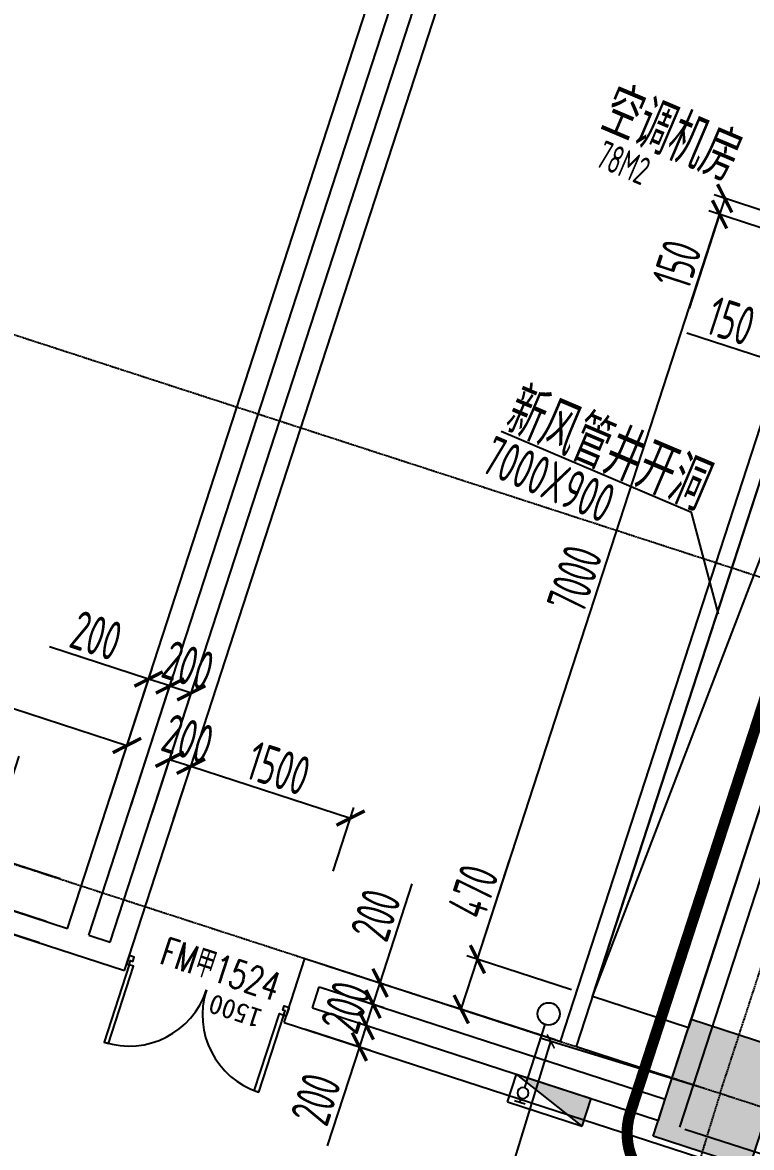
# Model space of a CAD drawing. Extents: x 11778731 to 12007717, y -6694179 to -6314888.
# Drawn here: x 11932228 to 11938740, y -6397310 to -6387255 of the extents above; entities that cross this region are included whole.
import ezdxf
from ezdxf.enums import TextEntityAlignment as Align
from ezdxf.xclip import XClip

# ---------------------------------------------------------------- set-up
doc = ezdxf.new("R2010")
doc.units = 0
doc.header["$LTSCALE"] = 10
doc.header["$MEASUREMENT"] = 0
doc.header["$XCLIPFRAME"] = 0
for name, pattern in [('A3-RG-axis-100$0$CENTER', [2, 1.25, -0.25, 0.25, -0.25]), ('A3-RI-5F$0$DASH', [0.35, 0.25, -0.1]), ('A3-RI-5F$0$DASHDOT', [1, 0.5, -0.25, 0, -0.25]), ('DASHED2', [0.375, 0.25, -0.125])]:
    doc.linetypes.add(name, pattern=pattern)
for name, color, linetype in [('A-CLOD', 200, 'Continuous'), ('A3-RB-5F-100$0$A-DIMS-100', 1, 'Continuous'), ('A3-RG-axis-100$0$A-DIMS-100', 1, 'Continuous'), ('A3-RG-axis-100$0$A-GRID', 1, 'A3-RG-axis-100$0$CENTER'), ('A3-RI-5F$0$0M-FIRE', 30, 'A3-RI-5F$0$DASHDOT'), ('A3-RI-5F$0$A-DOOR', 32, 'Continuous'), ('A3-RI-5F$0$A-FLOR-CURT', 55, 'Continuous'), ('A3-RI-5F$0$A-STRS-HRAL', 80, 'Continuous'), ('A3-RI-5F$0$A-WALL', 7, 'Continuous'), ('A3-RM-5F$0$0P-FE-FH-P', 41, 'A3-RM-5F$0$YJdef_FE-FH_LINE_F'), ('A3-RM-5F$0$0P-FE-FH-V', 141, 'Continuous'), ('A3-RM-5F$0$0P-FE-HY', 141, 'Continuous'), ('A3-RM-5F$0$A-EQPM', 55, 'Continuous'), ('A3-RS-1F$0$A-HATH-GRAY', 8, 'Continuous'), ('A3-RS-1F$0$A-WALL', 7, 'Continuous'), ('A3-SYMB-5F-100$0$A-SYMB', 4, 'Continuous'), ('A3-SYMB-5F-100$0$A-SYMB-AREA', 4, 'Continuous'), ('A3-SYMB-5F-100$0$A-SYMB-DOOR', 3, 'Continuous'), ('A3-SYMB-5F-100$0$A-SYMB-DOOR1', 3, 'Continuous'), ('A3-SYMB-5F-100$0$A-SYMB-DOOR2', 3, 'Continuous'), ('A3-SYMB-5F-100$0$A-SYMB-DOOR3', 3, 'Continuous'), ('A3-SYMB-5F-100$0$A-SYMB-NAME', 4, 'Continuous'), ('A3-SYMB-5F-100$0$A-SYMB-NAME-E', 4, 'Continuous')]:
    doc.layers.add(name, color=color, linetype=linetype)
doc.styles.add('A3-RB-5F-100$0$XD2008', font='xd-hzs.shx', dxfattribs={"width": 0.7, "bigfont": 'xd-hztxt.shx'})
doc.styles.add('A3-RG-axis-100$0$XD2008', font='xd-hzs.shx', dxfattribs={"width": 0.7, "bigfont": 'xd-hztxt.shx'})
doc.styles.add('A3-RI-5F$0$Standard', font='')
doc.styles.add('A3-RM-5F$0$hz1', font='hzs.shx', dxfattribs={"width": 0.75, "bigfont": 'hztxt.shx'})
doc.styles.add('A3-SYMB-5F-100$0$ECADI', font='hzs.shx', dxfattribs={"width": 0.7, "bigfont": 'hztxt.shx'})
doc.styles.add('A3-SYMB-5F-100$0$ECADI-TXT', font='simplex.shx', dxfattribs={"bigfont": 'hztxt.shx'})
doc.styles.get('A3-RI-5F$0$Standard').set_extended_font_data('SimSun')
doc.linetypes.add('A3-RM-5F$0$YJdef_FE-FH_LINE_F', pattern='A,4,-0.2,["F",A3-RM-5F$0$hz1,S=0.2,R=0,X=-0.1,Y=-0.1],-0.1', length=4.3)
doc.dimstyles.new('A3-RB-5F-100$0$XD100$0', dxfattribs={"dimscale": 100, "dimtxt": 3.5, "dimasz": 2, "dimexe": 1, "dimexo": 2, "dimgap": 0.5, "dimtad": 1, "dimdec": 0, "dimdsep": 46, "dimtxsty": 'A3-RB-5F-100$0$XD2008', "dimblk1": 'A3-RB-5F-100$0$_ARCHTICK', "dimblk2": 'A3-RB-5F-100$0$_ARCHTICK', "dimsah": 1, "dimcen": 2.5, "dimclrt": 4, "dimaunit": 1, "dimadec": 0, "dimazin": 0, "dimtfac": 1, "dimtdec": 0, "dimtix": 1, "dimtmove": 0, "dimatfit": 3, "dimfxl": 0, "dimtolj": 1, "dimtzin": 0, "dimarcsym": 0})
doc.dimstyles.new('A3-RG-axis-100$0$XD100$0', dxfattribs={"dimscale": 100, "dimtxt": 3.5, "dimasz": 1, "dimexe": 1, "dimexo": 2, "dimgap": 0.5, "dimtad": 1, "dimdec": 0, "dimdsep": 46, "dimtxsty": 'A3-RG-axis-100$0$XD2008', "dimblk1": 'A3-RG-axis-100$0$_ARCHTICK', "dimblk2": 'A3-RG-axis-100$0$_ARCHTICK', "dimsah": 1, "dimcen": 2.5, "dimclrt": 4, "dimaunit": 1, "dimadec": 0, "dimazin": 0, "dimtfac": 1, "dimtdec": 0, "dimtix": 1, "dimtmove": 0, "dimatfit": 3, "dimfxl": 0, "dimtolj": 1, "dimtzin": 0, "dimarcsym": 0})

# ---------------------------------------------------------------- blocks, each defined once
blk = doc.blocks.new('A3-RI-5F$0$J-双扇门-1500')
for points in [[(25, 80), (25, 805), (65, 805), (65, 80)], [(1475, 80), (1475, 805), (1435, 805), (1435, 80)], [(0, 80), (25, 80), (25, 40), (45, 40), (45, 0), (0, 0)], [(1500, 80), (1475, 80), (1475, 40), (1455, 40), (1455, 0), (1500, 0)]]:
    blk.add_lwpolyline(points, close=True)
for centre, start, end in [((25, 80), 0, 90), ((1475, 80), 90, 180)]:
    blk.add_arc(centre, 725, start, end)
at = {"layer": 'Defpoints', "style": 'A3-RI-5F$0$Standard'}
blk.add_text('1500', height=175, rotation=360, dxfattribs=at).set_placement((210, 94))
blk = doc.blocks.new('A3-RI-5F')
at = {"layer": 'A3-RI-5F$0$0M-FIRE', "const_width": 100}
blk.add_lwpolyline([(11933349, -6404727), (11932521, -6402038, 0.237374), (11927444, -6396750, 0.048077), (11919169, -6394531, 0.182825), (11913721, -6395461, 0.136484), (11909036, -6399829), (11910317, -6401207, 0.126492), (11909728, -6403135), (11909231, -6412665, 0.122395), (11910121, -6416246)], format="xyb", dxfattribs=at)
at = {"layer": 'A3-RI-5F$0$A-FLOR-CURT', "color": 11, "linetype": 'A3-RI-5F$0$DASH', "const_width": 50}
blk.add_lwpolyline([(11932378, -6402083, 0.232209), (11927545, -6396948, 0.047102), (11919481, -6394737, 0.184789), (11914005, -6395493)], format="xyb", dxfattribs=at)
at = {"layer": 'A3-RI-5F$0$A-STRS-HRAL'}
for radius in [8150, 8000]:
    blk.add_arc((11924732, -6404438), radius, 17.12, 69.2437, dxfattribs=at)
at = {"layer": 'A3-RI-5F$0$A-WALL'}
for p, q in [((11932630, -6395352), (11937342, -6380849)), ((11932820, -6395414), (11937533, -6380911)), ((11933010, -6395476), (11937723, -6380972)), ((11933139, -6395728), (11937913, -6381034)), ((11938032, -6396687), (11942621, -6382564)), ((11937033, -6396363), (11939388, -6389116)), ((11937176, -6396409), (11939484, -6389305)), ((11938099, -6397129), (11940663, -6389236)), ((11927469, -6393676), (11932630, -6395352)), ((11927405, -6393865), (11933139, -6395728)), ((11932820, -6395414), (11933010, -6395476)), ((11934565, -6396192), (11934751, -6395621)), ((11934751, -6395621), (11937033, -6396363)), ((11934817, -6396063), (11934879, -6395873)), ((11934879, -6395873), (11937970, -6396877)), ((11934817, -6396063), (11937908, -6397068)), ((11934565, -6396192), (11942364, -6398726)), ((11937176, -6396409), (11938032, -6396687)), ((11937908, -6397068), (11937970, -6396877)), ((11938146, -6397145), (11941570, -6398257))]:
    blk.add_line(p, q, dxfattribs=at)
at = {"layer": 'A3-RI-5F$0$A-DOOR', "rotation": 162.0000000041102}
blk.add_blockref('A3-RI-5F$0$J-双扇门-1500', (11934609, -6396058), dxfattribs=at)
blk = doc.blocks.new('A3-RG-axis-100$0$_ARCHTICK')
at = {"color": 0, "linetype": 'ByBlock', "const_width": 0.15}
blk.add_lwpolyline([(-0.5, -0.5), (0.5, 0.5)], dxfattribs=at)
blk = doc.blocks.new('*D272')
at = {"layer": 'A3-RG-axis-100$0$A-DIMS-100', "color": 0, "lineweight": -2}
for p, q in [((11938269, -6396767), (11936851, -6396333)), ((11935480, -6401143), (11936947, -6396362)), ((11936802, -6401548), (11935384, -6401113))]:
    blk.add_line(p, q, dxfattribs=at)
at = {"layer": 'Defpoints', "color": 0}
for p in [(11936947, -6396362), (11938460, -6396826), (11936993, -6401607)]:
    blk.add_point(p, dxfattribs=at)
at = {"layer": 'A3-RG-axis-100$0$A-DIMS-100', "color": 0, "lineweight": -2, "xscale": 100, "yscale": 100, "zscale": 100}
for p, rotation in [((11936947, -6396362), 72.94645626422133), ((11935480, -6401143), 252.9464562642213)]:
    blk.add_blockref('A3-RG-axis-100$0$_ARCHTICK', p, dxfattribs=dict(at, rotation=rotation))
at = {"layer": 'A3-RG-axis-100$0$A-DIMS-100', "color": 4, "insert": (11935998, -6398686), "char_height": 350, "attachment_point": 5, "rotation": 72.9465, "style": 'A3-RG-axis-100$0$XD2008'}
blk.add_mtext('\\A1;5000', dxfattribs=at)
blk = doc.blocks.new('A3-SYMB-5F-100$0$ECADI-TAG-ROOM')
at = {"layer": 'A3-SYMB-5F-100$0$A-SYMB-AREA', "style": 'A3-SYMB-5F-100$0$ECADI', "width": 0.7}
blk.add_attdef('340M2', text='', height=2.5, dxfattribs=at).set_placement((7.17, -1.75), align=Align.MIDDLE_LEFT)
at = {"layer": 'A3-SYMB-5F-100$0$A-SYMB-NAME', "style": 'A3-SYMB-5F-100$0$ECADI', "width": 0.7}
blk.add_attdef('CHINESENAME', (-5.13, 0.09), '', height=4.5, dxfattribs=at)
at = {"layer": 'A3-SYMB-5F-100$0$A-SYMB-NAME-E', "style": 'A3-SYMB-5F-100$0$ECADI', "width": 0.7}
for tag, p in [('ENGLISHHIGH', (-5.13, 8.04)), ('ENGLISHLOW', (-5.13, 4.84))]:
    blk.add_attdef(tag, p, '', height=2.5, dxfattribs=at)
blk = doc.blocks.new('A3-SYMB-5F-100$0$ECADI-TAG-DOOR')
at = {"layer": 'A3-SYMB-5F-100$0$A-SYMB-DOOR', "style": 'A3-SYMB-5F-100$0$ECADI-TXT', "width": 0.7}
for tag, p in [('门窗主编号1', (-6.41, 7.26)), ('门窗主编号2', (2.08, 7.26))]:
    blk.add_attdef(tag, p, '', height=2.5, dxfattribs=at)
at = {"layer": 'A3-SYMB-5F-100$0$A-SYMB-DOOR', "style": 'A3-SYMB-5F-100$0$ECADI-TXT', "width": 0.7, "flags": 1}
for tag, p in [('洞口尺寸(宽X高)', (-6.42, 1.62)), ('备注', (-6.39, -1.21))]:
    blk.add_attdef(tag, p, '', height=2.5, dxfattribs=at)
at = {"layer": 'A3-SYMB-5F-100$0$A-SYMB-DOOR1', "style": 'A3-SYMB-5F-100$0$ECADI-TXT', "width": 0.7}
blk.add_attdef('门窗辅编号1', (-6.41, 4.41), '', height=2.5, dxfattribs=at)
at = {"layer": 'A3-SYMB-5F-100$0$A-SYMB-DOOR2', "style": 'A3-SYMB-5F-100$0$ECADI-TXT', "width": 0.7}
blk.add_attdef('门窗辅编号2', (-2.86, 4.41), '', height=2.5, dxfattribs=at)
at = {"layer": 'A3-SYMB-5F-100$0$A-SYMB-DOOR3', "style": 'A3-SYMB-5F-100$0$ECADI-TXT', "width": 0.7}
blk.add_attdef('门窗辅编号3', (2.32, 4.41), '', height=2.5, dxfattribs=at)
blk = doc.blocks.new('A3-SYMB-5F-100')
at = {"layer": 'A3-SYMB-5F-100$0$A-SYMB'}
blk.add_lwpolyline([(11938445, -6392543), (11938205, -6391634), (11936503, -6390911)], dxfattribs=at)
ref = blk.add_blockref('A3-SYMB-5F-100$0$ECADI-TAG-ROOM', (11937832, -6388420), dxfattribs=dict(at, xscale=99.99999999989046, yscale=100.0000000001164, rotation=337))
ref.add_attrib('CHINESENAME', '空调机房', (11937364, -6388212), dxfattribs={"height": 450, "rotation": 337, "style": 'A3-SYMB-5F-100$0$ECADI', "width": 0.7})
ref.add_attrib('340M2', '78M2', dxfattribs={"height": 250, "rotation": 337, "style": 'A3-SYMB-5F-100$0$ECADI', "width": 0.7}).set_placement((11937381, -6388418), align=Align.MIDDLE_LEFT)
ref = blk.add_blockref('A3-SYMB-5F-100$0$ECADI-TAG-ROOM', (11936606, -6390950), dxfattribs=dict(at, xscale=-99.99999999989049, yscale=100.0000000001164, rotation=337.0000000008721))
ref.add_attrib('CHINESENAME', '新风管井开洞', (11936510, -6390900), dxfattribs={"height": 450, "rotation": 337, "style": 'A3-SYMB-5F-100$0$ECADI', "width": 0.7})
ref = blk.add_blockref('A3-SYMB-5F-100$0$ECADI-TAG-ROOM', (11936403, -6391314), dxfattribs=dict(at, xscale=-99.99999999989049, yscale=100.0000000001164, rotation=337.0000000008721))
ref.add_attrib('CHINESENAME', '7000X900', (11936307, -6391264), dxfattribs={"height": 350, "rotation": 337, "style": 'A3-SYMB-5F-100$0$ECADI', "width": 0.7})
at = {"layer": 'A3-SYMB-5F-100$0$A-SYMB-DOOR'}
ref = blk.add_blockref('A3-SYMB-5F-100$0$ECADI-TAG-DOOR', (11934469, -6396766), dxfattribs=dict(at, xscale=99.9999999999729, yscale=100, zscale=100, rotation=341.8379650759512))
ref.add_attrib('门窗主编号1', 'FM甲1524', dxfattribs={"height": 250, "rotation": 341.838, "style": 'A3-SYMB-5F-100$0$ECADI-TXT', "width": 0.7}).set_placement((11934477, -6396003), align=Align.RIGHT)
blk = doc.blocks.new('A3-RS-1F')
at = {"layer": 'A3-RS-1F$0$A-HATH-GRAY'}
blk.add_hatch(color=256, dxfattribs=at).paths.add_polyline_path([(11937862, -6397210), (11938202, -6396164), (11939058, -6396442), (11938718, -6397488)])
at = {"layer": 'A3-RS-1F$0$A-WALL'}
blk.add_lwpolyline([(11937862, -6397210), (11938202, -6396164), (11939058, -6396442), (11938718, -6397488)], close=True, dxfattribs=at)
blk = doc.blocks.new('A3-RB-5F-100$0$_ARCHTICK')
at = {"color": 0, "linetype": 'ByBlock', "const_width": 0.15}
blk.add_lwpolyline([(-0.5, -0.5), (0.5, 0.5)], dxfattribs=at)
blk = doc.blocks.new('*D1003')
at = {"layer": 'A3-RB-5F-100$0$A-DIMS-100', "color": 0, "lineweight": -2}
for p, q in [((11939002, -6390304), (11938162, -6390031)), ((11938885, -6390662), (11939033, -6390209)), ((11939144, -6390350), (11939002, -6390304)), ((11939028, -6390709), (11939175, -6390255))]:
    blk.add_line(p, q, dxfattribs=at)
at = {"layer": 'Defpoints', "color": 0}
for p in [(11939002, -6390304), (11938824, -6390852), (11938966, -6390899)]:
    blk.add_point(p, dxfattribs=at)
at = {"layer": 'A3-RB-5F-100$0$A-DIMS-100', "color": 0, "lineweight": -2, "xscale": 200, "yscale": 200, "zscale": 200}
for p, rotation in [((11939002, -6390304), 162.0000000005745), ((11939144, -6390350), 342.0000000005745)]:
    blk.add_blockref('A3-RB-5F-100$0$_ARCHTICK', p, dxfattribs=dict(at, rotation=rotation))
at = {"layer": 'A3-RB-5F-100$0$A-DIMS-100', "color": 4, "insert": (11938556, -6389923), "char_height": 350, "attachment_point": 5, "rotation": 342, "style": 'A3-RB-5F-100$0$XD2008'}
blk.add_mtext('\\A1;150', dxfattribs=at)
blk = doc.blocks.new('*D921')
at = {"layer": 'A3-RB-5F-100$0$A-DIMS-100', "color": 0, "lineweight": -2}
for p, q in [((11930154, -6393264), (11930339, -6392695)), ((11930308, -6392790), (11933161, -6393717)), ((11933007, -6394191), (11933192, -6393622))]:
    blk.add_line(p, q, dxfattribs=at)
at = {"layer": 'Defpoints', "color": 0}
for p in [(11930092, -6393454), (11933161, -6393717), (11932945, -6394381)]:
    blk.add_point(p, dxfattribs=at)
at = {"layer": 'A3-RB-5F-100$0$A-DIMS-100', "color": 0, "lineweight": -2, "xscale": 200, "yscale": 200, "zscale": 200}
for p, rotation in [((11930308, -6392790), 161.9999999998856), ((11933161, -6393717), 341.9999999998856)]:
    blk.add_blockref('A3-RB-5F-100$0$_ARCHTICK', p, dxfattribs=dict(at, rotation=rotation))
at = {"layer": 'A3-RB-5F-100$0$A-DIMS-100', "color": 4, "insert": (11931804, -6393040), "char_height": 350, "attachment_point": 5, "rotation": 342, "style": 'A3-RB-5F-100$0$XD2008'}
blk.add_mtext('\\A1;3000', dxfattribs=at)
blk = doc.blocks.new('*D922')
at = {"layer": 'A3-RB-5F-100$0$A-DIMS-100', "color": 0, "lineweight": -2}
for p, q in [((11933354, -6393123), (11932470, -6392836)), ((11933007, -6394191), (11933385, -6393028)), ((11933197, -6394253), (11933575, -6393090)), ((11933545, -6393185), (11933354, -6393123))]:
    blk.add_line(p, q, dxfattribs=at)
at = {"layer": 'Defpoints', "color": 0}
for p in [(11933545, -6393185), (11932945, -6394381), (11933136, -6394443)]:
    blk.add_point(p, dxfattribs=at)
at = {"layer": 'A3-RB-5F-100$0$A-DIMS-100', "color": 0, "lineweight": -2, "xscale": 200, "yscale": 200, "zscale": 200}
for p, rotation in [((11933354, -6393123), 161.9999999997666), ((11933545, -6393185), 341.9999999997666)]:
    blk.add_blockref('A3-RB-5F-100$0$_ARCHTICK', p, dxfattribs=dict(at, rotation=rotation))
at = {"layer": 'A3-RB-5F-100$0$A-DIMS-100', "color": 4, "insert": (11932887, -6392734), "char_height": 350, "attachment_point": 5, "rotation": 342, "style": 'A3-RB-5F-100$0$XD2008'}
blk.add_mtext('\\A1;200', dxfattribs=at)
blk = doc.blocks.new('*D923')
at = {"layer": 'A3-RB-5F-100$0$A-DIMS-100', "color": 0, "lineweight": -2}
for p, q in [((11933197, -6394253), (11933575, -6393090)), ((11933388, -6394315), (11933766, -6393151)), ((11933545, -6393185), (11933735, -6393247))]:
    blk.add_line(p, q, dxfattribs=at)
at = {"layer": 'Defpoints', "color": 0}
for p in [(11933735, -6393247), (11933136, -6394443), (11933326, -6394505)]:
    blk.add_point(p, dxfattribs=at)
at = {"layer": 'A3-RB-5F-100$0$A-DIMS-100', "color": 0, "lineweight": -2, "xscale": 200, "yscale": 200, "zscale": 200}
for p, rotation in [((11933545, -6393185), 161.9999999999827), ((11933735, -6393247), 341.9999999999827)]:
    blk.add_blockref('A3-RB-5F-100$0$_ARCHTICK', p, dxfattribs=dict(at, rotation=rotation))
at = {"layer": 'A3-RB-5F-100$0$A-DIMS-100', "color": 4, "insert": (11933709, -6393002), "char_height": 350, "attachment_point": 5, "rotation": 342, "style": 'A3-RB-5F-100$0$XD2008'}
blk.add_mtext('\\A1;200', dxfattribs=at)
blk = doc.blocks.new('*D924')
at = {"layer": 'A3-RB-5F-100$0$A-DIMS-100', "color": 0, "lineweight": -2}
for p, q in [((11933388, -6394315), (11933573, -6393746)), ((11933578, -6394377), (11933763, -6393808)), ((11933542, -6393841), (11933732, -6393903))]:
    blk.add_line(p, q, dxfattribs=at)
at = {"layer": 'Defpoints', "color": 0}
for p in [(11933732, -6393903), (11933326, -6394505), (11933516, -6394567)]:
    blk.add_point(p, dxfattribs=at)
at = {"layer": 'A3-RB-5F-100$0$A-DIMS-100', "color": 0, "lineweight": -2, "xscale": 200, "yscale": 200, "zscale": 200}
for p, rotation in [((11933542, -6393841), 161.9999999997922), ((11933732, -6393903), 341.9999999997921)]:
    blk.add_blockref('A3-RB-5F-100$0$_ARCHTICK', p, dxfattribs=dict(at, rotation=rotation))
at = {"layer": 'A3-RB-5F-100$0$A-DIMS-100', "color": 4, "insert": (11933706, -6393658), "char_height": 350, "attachment_point": 5, "rotation": 342, "style": 'A3-RB-5F-100$0$XD2008'}
blk.add_mtext('\\A1;200', dxfattribs=at)
blk = doc.blocks.new('*D925')
at = {"layer": 'A3-RB-5F-100$0$A-DIMS-100', "color": 0, "lineweight": -2}
for p, q in [((11933578, -6394377), (11933763, -6393808)), ((11933732, -6393903), (11935158, -6394366)), ((11935004, -6394840), (11935189, -6394271))]:
    blk.add_line(p, q, dxfattribs=at)
at = {"layer": 'Defpoints', "color": 0}
for p in [(11935158, -6394366), (11933516, -6394567), (11934943, -6395030)]:
    blk.add_point(p, dxfattribs=at)
at = {"layer": 'A3-RB-5F-100$0$A-DIMS-100', "color": 0, "lineweight": -2, "xscale": 200, "yscale": 200, "zscale": 200}
for p, rotation in [((11933732, -6393903), 162.0000000007961), ((11935158, -6394366), 342.0000000007961)]:
    blk.add_blockref('A3-RB-5F-100$0$_ARCHTICK', p, dxfattribs=dict(at, rotation=rotation))
at = {"layer": 'A3-RB-5F-100$0$A-DIMS-100', "color": 4, "insert": (11934515, -6393921), "char_height": 350, "attachment_point": 5, "rotation": 342, "style": 'A3-RB-5F-100$0$XD2008'}
blk.add_mtext('\\A1;1500', dxfattribs=at)
blk = doc.blocks.new('*D926')
at = {"layer": 'A3-RB-5F-100$0$A-DIMS-100', "color": 0, "lineweight": -2}
for p, q in [((11934817, -6396063), (11935394, -6396250)), ((11935299, -6396220), (11935237, -6396410)), ((11934756, -6396253), (11935332, -6396441)), ((11935237, -6396410), (11934949, -6397294))]:
    blk.add_line(p, q, dxfattribs=at)
at = {"layer": 'Defpoints', "color": 0}
for p in [(11934627, -6396001), (11934565, -6396192), (11935299, -6396220)]:
    blk.add_point(p, dxfattribs=at)
at = {"layer": 'A3-RB-5F-100$0$A-DIMS-100', "color": 0, "lineweight": -2, "xscale": 200, "yscale": 200, "zscale": 200}
for p, rotation in [((11935299, -6396220), 71.99999999979217), ((11935237, -6396410), 251.9999999997922)]:
    blk.add_blockref('A3-RB-5F-100$0$_ARCHTICK', p, dxfattribs=dict(at, rotation=rotation))
at = {"layer": 'A3-RB-5F-100$0$A-DIMS-100', "color": 4, "insert": (11934848, -6396878), "char_height": 350, "attachment_point": 5, "rotation": 72, "style": 'A3-RB-5F-100$0$XD2008'}
blk.add_mtext('\\A1;200', dxfattribs=at)
blk = doc.blocks.new('*D927')
at = {"layer": 'A3-RB-5F-100$0$A-DIMS-100', "color": 0, "lineweight": -2}
for p, q in [((11935360, -6396029), (11935422, -6395839)), ((11934879, -6395873), (11935456, -6396060)), ((11935299, -6396220), (11935360, -6396029)), ((11934817, -6396063), (11935394, -6396250)), ((11935299, -6396220), (11935237, -6396410))]:
    blk.add_line(p, q, dxfattribs=at)
at = {"layer": 'Defpoints', "color": 0}
for p in [(11934689, -6395811), (11934627, -6396001), (11935360, -6396029)]:
    blk.add_point(p, dxfattribs=at)
at = {"layer": 'A3-RB-5F-100$0$A-DIMS-100', "color": 0, "lineweight": -2, "xscale": 200, "yscale": 200, "zscale": 200}
for p, rotation in [((11935360, -6396029), 251.9999999998746), ((11935299, -6396220), 71.99999999987465)]:
    blk.add_blockref('A3-RB-5F-100$0$_ARCHTICK', p, dxfattribs=dict(at, rotation=rotation))
at = {"layer": 'A3-RB-5F-100$0$A-DIMS-100', "color": 4, "insert": (11935116, -6396055), "char_height": 350, "attachment_point": 5, "rotation": 72, "style": 'A3-RB-5F-100$0$XD2008'}
blk.add_mtext('\\A1;200', dxfattribs=at)
blk = doc.blocks.new('*D928')
at = {"layer": 'A3-RB-5F-100$0$A-DIMS-100', "color": 0, "lineweight": -2}
for p, q in [((11935422, -6395839), (11935710, -6394955)), ((11934941, -6395683), (11935517, -6395870)), ((11935360, -6396029), (11935422, -6395839)), ((11934879, -6395873), (11935456, -6396060))]:
    blk.add_line(p, q, dxfattribs=at)
at = {"layer": 'Defpoints', "color": 0}
for p in [(11934751, -6395621), (11934689, -6395811), (11935422, -6395839)]:
    blk.add_point(p, dxfattribs=at)
at = {"layer": 'A3-RB-5F-100$0$A-DIMS-100', "color": 0, "lineweight": -2, "xscale": 200, "yscale": 200, "zscale": 200}
for p, rotation in [((11935422, -6395839), 71.99999999970973), ((11935360, -6396029), 251.9999999997097)]:
    blk.add_blockref('A3-RB-5F-100$0$_ARCHTICK', p, dxfattribs=dict(at, rotation=rotation))
at = {"layer": 'A3-RB-5F-100$0$A-DIMS-100', "color": 4, "insert": (11935383, -6395232), "char_height": 350, "attachment_point": 5, "rotation": 72, "style": 'A3-RB-5F-100$0$XD2008'}
blk.add_mtext('\\A1;200', dxfattribs=at)
blk = doc.blocks.new('*D929')
at = {"layer": 'A3-RB-5F-100$0$A-DIMS-100', "color": 0, "lineweight": -2}
for p, q in [((11931910, -6394698), (11932197, -6393813)), ((11931786, -6395078), (11931910, -6394698)), ((11932563, -6394910), (11931815, -6394667)), ((11932440, -6395291), (11931691, -6395047))]:
    blk.add_line(p, q, dxfattribs=at)
at = {"layer": 'Defpoints', "color": 0}
for p in [(11931910, -6394698), (11932754, -6394972), (11932630, -6395352)]:
    blk.add_point(p, dxfattribs=at)
at = {"layer": 'A3-RB-5F-100$0$A-DIMS-100', "color": 0, "lineweight": -2, "xscale": 200, "yscale": 200, "zscale": 200}
for p, rotation in [((11931910, -6394698), 71.99999999962088), ((11931786, -6395078), 251.9999999996209)]:
    blk.add_blockref('A3-RB-5F-100$0$_ARCHTICK', p, dxfattribs=dict(at, rotation=rotation))
at = {"layer": 'A3-RB-5F-100$0$A-DIMS-100', "color": 4, "insert": (11931870, -6394091), "char_height": 350, "attachment_point": 5, "rotation": 72, "style": 'A3-RB-5F-100$0$XD2008'}
blk.add_mtext('\\A1;400', dxfattribs=at)
blk = doc.blocks.new('*D930')
at = {"layer": 'A3-RB-5F-100$0$A-DIMS-100', "color": 0, "lineweight": -2}
for p, q in [((11932440, -6395291), (11931691, -6395047)), ((11931786, -6395078), (11931724, -6395269)), ((11932378, -6395481), (11931629, -6395238)), ((11931724, -6395269), (11931437, -6396153))]:
    blk.add_line(p, q, dxfattribs=at)
at = {"layer": 'Defpoints', "color": 0}
for p in [(11931786, -6395078), (11932630, -6395352), (11932568, -6395543)]:
    blk.add_point(p, dxfattribs=at)
at = {"layer": 'A3-RB-5F-100$0$A-DIMS-100', "color": 0, "lineweight": -2, "xscale": 200, "yscale": 200, "zscale": 200}
for p, rotation in [((11931786, -6395078), 71.99999999944959), ((11931724, -6395269), 251.9999999994496)]:
    blk.add_blockref('A3-RB-5F-100$0$_ARCHTICK', p, dxfattribs=dict(at, rotation=rotation))
at = {"layer": 'A3-RB-5F-100$0$A-DIMS-100', "color": 4, "insert": (11931336, -6395736), "char_height": 350, "attachment_point": 5, "rotation": 72, "style": 'A3-RB-5F-100$0$XD2008'}
blk.add_mtext('\\A1;200', dxfattribs=at)
blk = doc.blocks.new('*D809')
at = {"layer": 'A3-RB-5F-100$0$A-DIMS-100', "color": 0, "lineweight": -2}
for p, q in [((11936292, -6395628), (11936579, -6394743)), ((11936147, -6396075), (11936292, -6395628)), ((11937131, -6395900), (11936197, -6395597)), ((11936986, -6396347), (11936052, -6396044))]:
    blk.add_line(p, q, dxfattribs=at)
at = {"layer": 'Defpoints', "color": 0}
for p in [(11936292, -6395628), (11937321, -6395962), (11937176, -6396409)]:
    blk.add_point(p, dxfattribs=at)
at = {"layer": 'A3-RB-5F-100$0$A-DIMS-100', "color": 0, "lineweight": -2, "xscale": 200, "yscale": 200, "zscale": 200}
for p, rotation in [((11936292, -6395628), 71.99999999986136), ((11936147, -6396075), 251.9999999998614)]:
    blk.add_blockref('A3-RB-5F-100$0$_ARCHTICK', p, dxfattribs=dict(at, rotation=rotation))
at = {"layer": 'A3-RB-5F-100$0$A-DIMS-100', "color": 4, "insert": (11936253, -6395021), "char_height": 350, "attachment_point": 5, "rotation": 72, "style": 'A3-RB-5F-100$0$XD2008'}
blk.add_mtext('\\A1;470', dxfattribs=at)
blk = doc.blocks.new('*D810')
at = {"layer": 'A3-RB-5F-100$0$A-DIMS-100', "color": 0, "lineweight": -2}
for p, q in [((11936292, -6395628), (11938455, -6388970)), ((11939294, -6389243), (11938360, -6388939)), ((11937131, -6395900), (11936197, -6395597))]:
    blk.add_line(p, q, dxfattribs=at)
at = {"layer": 'Defpoints', "color": 0}
for p in [(11938455, -6388970), (11939484, -6389305), (11937321, -6395962)]:
    blk.add_point(p, dxfattribs=at)
at = {"layer": 'A3-RB-5F-100$0$A-DIMS-100', "color": 0, "lineweight": -2, "xscale": 200, "yscale": 200, "zscale": 200}
for p, rotation in [((11938455, -6388970), 71.99999999993005), ((11936292, -6395628), 251.9999999999301)]:
    blk.add_blockref('A3-RB-5F-100$0$_ARCHTICK', p, dxfattribs=dict(at, rotation=rotation))
at = {"layer": 'A3-RB-5F-100$0$A-DIMS-100', "color": 4, "insert": (11937160, -6392229), "char_height": 350, "attachment_point": 5, "rotation": 72, "style": 'A3-RB-5F-100$0$XD2008'}
blk.add_mtext('\\A1;7000', dxfattribs=at)
blk = doc.blocks.new('*D811')
at = {"layer": 'A3-RB-5F-100$0$A-DIMS-100', "color": 0, "lineweight": -2}
for p, q in [((11939340, -6389100), (11938406, -6388797)), ((11938501, -6388827), (11938455, -6388970)), ((11938455, -6388970), (11938182, -6389810)), ((11939294, -6389243), (11938360, -6388939))]:
    blk.add_line(p, q, dxfattribs=at)
at = {"layer": 'Defpoints', "color": 0}
for p in [(11938501, -6388827), (11939531, -6389162), (11939484, -6389305)]:
    blk.add_point(p, dxfattribs=at)
at = {"layer": 'A3-RB-5F-100$0$A-DIMS-100', "color": 0, "lineweight": -2, "xscale": 200, "yscale": 200, "zscale": 200}
for p, rotation in [((11938501, -6388827), 72.00000000001631), ((11938455, -6388970), 252.0000000000163)]:
    blk.add_blockref('A3-RB-5F-100$0$_ARCHTICK', p, dxfattribs=dict(at, rotation=rotation))
at = {"layer": 'A3-RB-5F-100$0$A-DIMS-100', "color": 4, "insert": (11938074, -6389416), "char_height": 350, "attachment_point": 5, "rotation": 72, "style": 'A3-RB-5F-100$0$XD2008'}
blk.add_mtext('\\A1;150', dxfattribs=at)
blk = doc.blocks.new('A3-RM-5F$0$A$C6F954C98')
at = {"extrusion": (0, 0, -1)}
blk.add_hatch(color=256, dxfattribs=at).paths.add_polyline_path([(-260, 700), (0, 0), (0, 700)])
for p, q in [((260, 700), (0, 700)), ((0, 0), (0, 700)), ((260, 700), (0, 0)), ((260, 0), (260, 700)), ((231, 106, 0), (191, 106, 0)), ((231, 156, 0), (231, 56, 0)), ((260, 0), (0, 0))]:
    blk.add_line(p, q, dxfattribs=at)
blk.add_circle((-141, 106, 0), 50, dxfattribs=at)
blk = doc.blocks.new('A3-RM-5F')
at = {"layer": 'A3-RM-5F$0$0P-FE-FH-P'}
blk.add_line((11936714, -6396775, 0), (11936897, -6396211, 0), dxfattribs=at)
at = {"layer": 'A3-RM-5F$0$0P-FE-FH-V'}
blk.add_circle((11936928, -6396116, 0), 100, dxfattribs=at)
at = {"layer": 'A3-RM-5F$0$A-EQPM'}
blk.add_lwpolyline([(11939484, -6389305), (11940340, -6389583), (11938177, -6396240), (11937321, -6395962)], close=True, dxfattribs=at)
blk.add_lwpolyline([(11937321, -6395962), (11939708, -6389729), (11940340, -6389583)], dxfattribs=at)
at = {"layer": 'A3-RM-5F$0$0P-FE-HY', "rotation": 251.9999999998573}
blk.add_blockref('A3-RM-5F$0$A$C6F954C98', (11936641, -6396656, 0), dxfattribs=at)
blk = doc.blocks.new('A3-RG-axis-100')
at = {"layer": 'A3-RG-axis-100$0$A-GRID'}
for p, q in [((11938459.9, -6396826.1), (11945194.3, -6376099.8)), ((11908160.7, -6382249.8), (12003495.5, -6413225.9)), ((11907916.9, -6386902.1), (12002104.9, -6417505.7)), ((11938459.9, -6396826.1), (11933644.8, -6412521.6))]:
    blk.add_line(p, q, dxfattribs=at)
at = {"layer": 'A3-RG-axis-100$0$A-DIMS-100'}
dim = blk.add_aligned_dim(p1=(11936993.2, -6401606.9), p2=(11938459.8, -6396826.1), distance=1582.7, text='5000', dimstyle='A3-RG-axis-100$0$XD100$0', override={"dimasz": 1}, dxfattribs=at)
dim.commit()
dim.dimension.update_dxf_attribs({"geometry": '*D272', "text_midpoint": (11935998.2, -6398686.4)})
blk = doc.blocks.new('A3-RB-5F-100')
at = {"layer": 'A3-RB-5F-100$0$A-DIMS-100'}
for base, p1, p2, angle, picture, middle in [((11938501.5, -6388827.5), (11939484.3, -6389304.5), (11939530.7, -6389161.9), 72, '*D811', (11938287.7, -6389485.3)), ((11939001.8, -6390304.1), (11938966.3, -6390898.8), (11938823.6, -6390852.5), 162, '*D1003', (11938486.7, -6390136.7)), ((11931909.7, -6394697.9), (11932629.9, -6395352.5), (11932753.5, -6394972), 72, '*D929', (11932084.3, -6394160.5)), ((11936292, -6395627.5), (11937175.9, -6396409), (11937321.2, -6395961.9), 72, '*D809', (11936466.6, -6395090.2)), ((11935422.2, -6395839.2), (11934689, -6395811.2), (11934750.8, -6395621), 72, '*D928', (11935596.8, -6395301.8)), ((11931786.1, -6395078.3), (11932568.1, -6395542.7), (11932629.9, -6395352.5), 72, '*D930', (11931549.7, -6395805.9)), ((11935298.6, -6396219.6), (11934565.3, -6396191.6), (11934627.1, -6396001.4), 72, '*D926', (11935062.2, -6396947.1))]:
    dim = blk.add_linear_dim(base=base, p1=p1, p2=p2, angle=angle, dimstyle='A3-RB-5F-100$0$XD100$0', dxfattribs=at)
    dim.commit()
    dim.dimension.update_dxf_attribs({"geometry": picture, "text_midpoint": middle, "dimtype": 129})
for p1, p2, distance, picture, middle in [((11937321.2, -6395961.9), (11939484.3, -6389304.5), 1082.2, '*D810', (11937159.6, -6392229.3)), ((11933516.1, -6394566.8), (11934942.7, -6395030.3), 698.2, '*D925', (11934514.7, -6393920.6)), ((11934627.1, -6396001.4), (11934689, -6395811.2), -706, '*D927', (11935115.5, -6396054.9))]:
    dim = blk.add_aligned_dim(p1=p1, p2=p2, distance=distance, dimstyle='A3-RB-5F-100$0$XD100$0', dxfattribs=at)
    dim.commit()
    dim.dimension.update_dxf_attribs({"geometry": picture, "text_midpoint": middle})
for base, p1, p2, picture, middle in [((11933544.6, -6393184.8), (11932945.5, -6394381.4), (11933135.7, -6394443.2), '*D922', (11932817, -6392948.4)), ((11933734.8, -6393246.6), (11933135.7, -6394443.2), (11933325.9, -6394505), '*D923', (11933639.7, -6393215.7)), ((11933731.8, -6393902.8), (11933325.9, -6394505), (11933516.1, -6394566.8), '*D924', (11933636.7, -6393871.9))]:
    dim = blk.add_linear_dim(base=base, p1=p1, p2=p2, angle=342, text='200', dimstyle='A3-RB-5F-100$0$XD100$0', dxfattribs=at)
    dim.commit()
    dim.dimension.update_dxf_attribs({"geometry": picture, "text_midpoint": middle, "dimtype": 129})
dim = blk.add_aligned_dim(p1=(11930092.4, -6393454.4), p2=(11932945.5, -6394381.4), distance=698.2, text='3000', dimstyle='A3-RB-5F-100$0$XD100$0', dxfattribs=at)
dim.commit()
dim.dimension.update_dxf_attribs({"geometry": '*D921', "text_midpoint": (11931804.2, -6393039.9)})

msp = doc.modelspace()

# ---------------------------------------------------------------- linework, layer by layer
at = {"layer": 'A-CLOD', "linetype": 'DASHED2', "const_width": 100}
msp.add_lwpolyline([(11941390, -6387453), (11945318, -6388729, -0.414214), (11945703, -6389485), (11942727, -6398644, -0.414214), (11941971, -6399030), (11938044, -6397753, -0.414214), (11937658, -6396997), (11940634, -6387838, -0.414214)], format="xyb", close=True, dxfattribs=at)

# ---------------------------------------------------------------- block references
for name in ['A3-RI-5F', 'A3-RB-5F-100', 'A3-RG-axis-100', 'A3-SYMB-5F-100', 'A3-RM-5F']:
    msp.add_blockref(name, (0, 0))
ref = msp.add_blockref('A3-RS-1F', (0, 0))
XClip(ref).set_block_clipping_path([(11889357.2540208902, -6419160.0659107883), (11910185.3192560691, -6426457.2118252832), (11927068.6119189896, -6433453.578039011), (11979134.5699833296, -6452657.9184868541), (12009188.7333128508, -6389730.3223040896), (11892617.6820170097, -6360484.8154213969), (11881387.5678784791, -6407421.677106794)])

doc.saveas('drawing.dxf')
